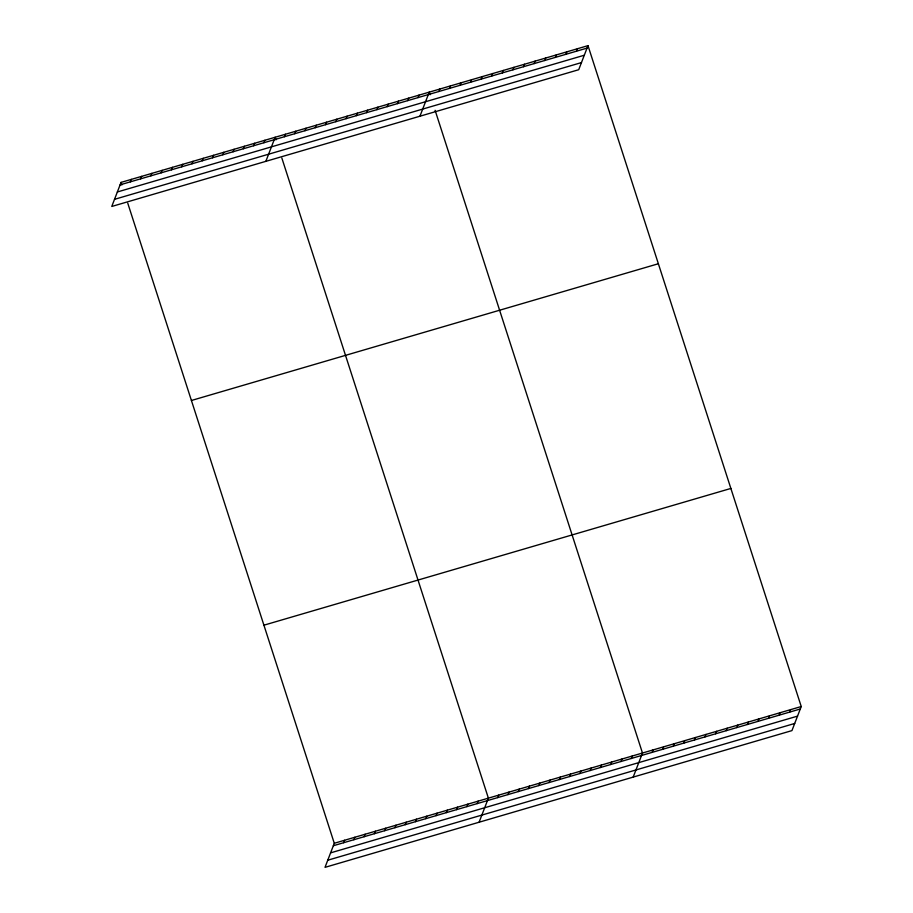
<?xml version="1.0" encoding="UTF-8"?>
<svg xmlns="http://www.w3.org/2000/svg" width="913" height="913" viewBox="0 0 913 913"><rect width="100%" height="100%" fill="white"/><g stroke="black" fill="none" stroke-linecap="round" stroke-linejoin="round"><path stroke-width="1.37" d="M121.052 182.395L111.763 206.464L578.716 69.719L587.995 45.65L121.052 182.395L121.886 184.985M130.376 181.847L131.324 179.382M140.648 178.834L141.595 176.38M150.919 175.821L151.866 173.367M161.19 172.819L162.137 170.366M171.461 169.807L172.42 167.353M181.744 166.805L182.691 164.34M192.015 163.792L192.963 161.339M202.287 160.779L203.234 158.326M212.558 157.778L213.505 155.324M222.829 154.765L223.776 152.311M233.1 151.763L234.048 149.298M243.372 148.751L244.33 146.297M253.654 145.738L254.601 143.284M263.925 142.736L264.873 140.282M265.854 161.339L275.144 137.27L275.977 139.86M284.468 136.722L285.415 134.257M294.739 133.709L295.686 131.255M305.01 130.696L305.958 128.242M315.282 127.694L316.24 125.241M325.564 124.682L326.512 122.228M335.836 121.68L336.783 119.215M346.107 118.667L347.054 116.213M356.378 115.654L357.325 113.201M366.649 112.653L367.597 110.199M376.921 109.64L377.868 107.186M387.203 106.638L388.151 104.173M397.475 103.626L398.422 101.172M407.746 100.613L408.693 98.159M418.017 97.611L418.964 95.146M419.946 116.213L429.236 92.145L430.08 94.735M438.879 91.505L439.826 89.04M449.458 88.401L450.406 85.948M460.038 85.297L460.985 82.843M470.629 82.204L471.576 79.751M481.208 79.1L482.155 76.646M491.799 76.007L492.746 73.542M502.378 72.903L503.325 70.449M512.958 69.799L513.916 67.345M523.548 66.706L524.496 64.252M534.128 63.602L535.075 61.148M544.719 60.509L545.666 58.044M555.298 57.405L556.245 54.951M565.889 54.301L566.836 51.847M576.468 51.208L577.415 48.754M127.752 203.165L334.284 843.281L325.005 867.35L791.948 730.605L801.237 706.536L587.995 45.65M343.619 842.722L344.566 840.268M353.89 839.72L354.837 837.255M364.161 836.707L365.109 834.254M374.433 833.706L375.38 831.241M384.704 830.693L385.651 828.239M394.975 827.68L395.922 825.226M405.246 824.679L406.194 822.214M415.529 821.666L416.476 819.212M425.8 818.664L426.748 816.199M436.072 815.651L437.019 813.198M446.343 812.638L447.29 810.185M456.614 809.637L457.561 807.172M466.885 806.624L467.833 804.17M477.157 803.611L478.104 801.158M479.097 822.225L488.387 798.156L281.843 158.04M497.711 797.597L498.658 795.143M507.982 794.595L508.929 792.13M518.253 791.582L519.2 789.129M528.524 788.57L529.472 786.116M538.796 785.568L539.743 783.114M549.067 782.555L550.014 780.101M559.349 779.554L560.297 777.089M569.621 776.541L570.568 774.087M579.892 773.528L580.839 771.074M590.163 770.526L591.11 768.073M600.434 767.513L601.382 765.06M610.706 764.512L611.653 762.047M620.977 761.499L621.924 759.045M631.26 758.486L632.207 756.032M633.188 777.1L642.478 753.031L435.102 110.313M652.11 752.38L653.057 749.927M662.701 749.288L663.648 746.823M673.28 746.183L674.228 743.73M683.86 743.079L684.807 740.626M694.451 739.987L695.398 737.533M705.03 736.882L705.977 734.429M715.621 733.79L716.568 731.324M726.2 730.685L727.147 728.232M736.78 727.581L737.738 725.127M747.37 724.488L748.318 722.035M757.95 721.384L758.897 718.93M768.541 718.291L769.488 715.826M779.12 715.187L780.067 712.733M789.711 712.094L790.658 709.629M120.105 184.848L587.048 48.104M117.355 191.981L584.297 55.237M114.513 199.331L581.467 62.586M191.422 400.487L658.364 263.743M263.925 625.188L730.868 488.444M334.284 843.281L801.237 706.536M333.336 845.735L800.29 708.99M330.586 852.868L797.54 716.123M327.756 860.217L794.698 723.473"/></g></svg>
